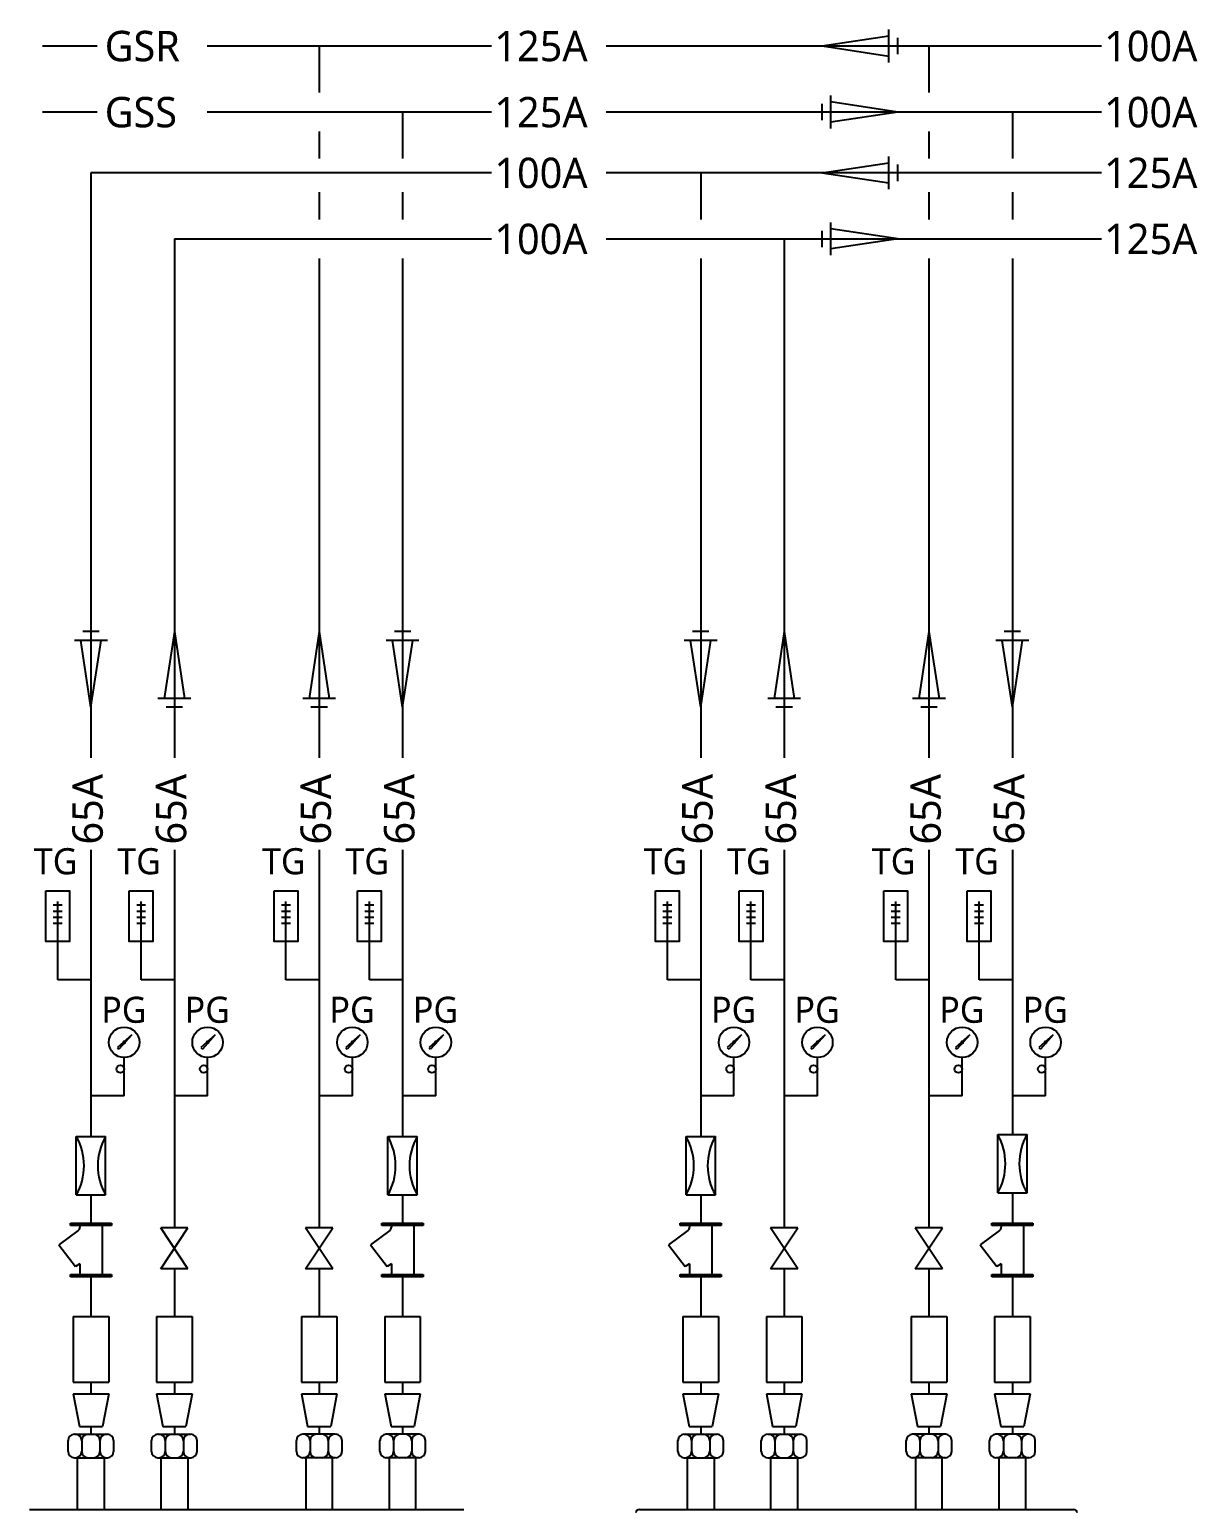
# Model space of a CAD drawing. Extents: x 1313754 to 1355799, y -3721404 to -3691707.
# Drawn here: x 1333727 to 1336382, y -3706374 to -3703008 of the extents above; entities that cross this region are included whole.
import ezdxf

# ---------------------------------------------------------------- set-up
doc = ezdxf.new("R2010")
doc.units = 0
doc.header["$LTSCALE"] = 500
doc.layers.get('0').update_dxf_attribs({"linetype": 'CONTINUOUS'})
doc.layers.add('밸브류', color=3, linetype='CONTINUOUS')
doc.layers.add('지열', color=255, linetype='CONTINUOUS')
doc.styles.add('본문', font='malgun.ttf')

msp = doc.modelspace()

# ---------------------------------------------------------------- linework, layer by layer
at = {"color": 1}
for p, q in [((1333959.4, -3705294.6), (1333926.8, -3705323.9)), ((1333959.4, -3705294.6), (1333930.1, -3705327.2)), ((1334149.1, -3705294.6), (1334116.5, -3705323.9)), ((1334149.1, -3705294.6), (1334119.8, -3705327.2)), ((1334478.3, -3705294.6), (1334445.7, -3705323.9)), ((1334478.3, -3705294.6), (1334449, -3705327.2)), ((1334668, -3705294.6), (1334635.4, -3705323.9)), ((1334668, -3705294.6), (1334638.7, -3705327.2)), ((1335345.9, -3705294.6), (1335313.3, -3705323.9)), ((1335345.9, -3705294.6), (1335316.6, -3705327.2)), ((1335535.6, -3705294.6), (1335503.1, -3705323.9)), ((1335535.6, -3705294.6), (1335506.4, -3705327.2)), ((1335864.8, -3705294.6), (1335832.2, -3705323.9)), ((1335864.8, -3705294.6), (1335835.5, -3705327.2)), ((1336054.5, -3705294.6), (1336022, -3705323.9)), ((1336054.5, -3705294.6), (1336025.3, -3705327.2)), ((1333926.8, -3705323.9), (1333930.1, -3705327.2)), ((1334116.5, -3705323.9), (1334119.8, -3705327.2)), ((1334445.7, -3705323.9), (1334449, -3705327.2)), ((1334635.4, -3705323.9), (1334638.7, -3705327.2)), ((1335313.3, -3705323.9), (1335316.6, -3705327.2)), ((1335503.1, -3705323.9), (1335506.4, -3705327.2)), ((1335832.2, -3705323.9), (1335835.5, -3705327.2)), ((1336022, -3705323.9), (1336025.3, -3705327.2)), ((1333942, -3705433.4), (1333942, -3705346.7)), ((1334131.7, -3705433.4), (1334131.7, -3705346.7)), ((1334460.9, -3705433.4), (1334460.9, -3705346.7)), ((1334650.6, -3705433.4), (1334650.6, -3705346.7)), ((1335328.6, -3705433.4), (1335328.6, -3705346.7)), ((1335518.3, -3705433.4), (1335518.3, -3705346.7)), ((1335847.5, -3705433.4), (1335847.5, -3705346.7)), ((1336037.2, -3705433.4), (1336037.2, -3705346.7))]:
    msp.add_line(p, q, dxfattribs=at)
for centre, major_axis, start_param, end_param in [((1333942, -3705311.9), (-34.7, 0.1), 3.144687297553044, 9.427872604732631), ((1334131.7, -3705311.9), (-34.7, 0.1), 3.144687297553044, 9.427872604732631), ((1334460.9, -3705311.9), (-34.7, 0.1), 3.144687297553044, 9.427872604732631), ((1334650.6, -3705311.9), (-34.7, 0.1), 3.144687297553044, 9.427872604732631), ((1335328.6, -3705311.9), (-34.7, 0.1), 3.144687297553044, 9.427872604732631), ((1335518.3, -3705311.9), (-34.7, 0.1), 3.144687297553044, 9.427872604732631), ((1335847.5, -3705311.9), (-34.7, 0.1), 3.144687297553044, 9.427872604732631), ((1336037.2, -3705311.9), (-34.7, 0.1), 3.144687297553044, 9.427872604732631), ((1333942, -3705311.9), (-1.53, 1.53), 3.926991, 7.068583), ((1333942, -3705311.9), (-1.53, 1.53), 0.785398, 3.926991), ((1334131.7, -3705311.9), (-1.53, 1.53), 3.926991, 7.068583), ((1334131.7, -3705311.9), (-1.53, 1.53), 0.785398, 3.926991), ((1334460.9, -3705311.9), (-1.53, 1.53), 3.926991, 7.068583), ((1334460.9, -3705311.9), (-1.53, 1.53), 0.785398, 3.926991), ((1334650.6, -3705311.9), (-1.53, 1.53), 3.926991, 7.068583), ((1334650.6, -3705311.9), (-1.53, 1.53), 0.785398, 3.926991), ((1335328.6, -3705311.9), (-1.53, 1.53), 3.926991, 7.068583), ((1335328.6, -3705311.9), (-1.53, 1.53), 0.785398, 3.926991), ((1335518.3, -3705311.9), (-1.53, 1.53), 3.926991, 7.068583), ((1335518.3, -3705311.9), (-1.53, 1.53), 0.785398, 3.926991), ((1335847.5, -3705311.9), (-1.53, 1.53), 3.926991, 7.068583), ((1335847.5, -3705311.9), (-1.53, 1.53), 0.785398, 3.926991), ((1336037.2, -3705311.9), (-1.53, 1.53), 3.926991, 7.068583), ((1336037.2, -3705311.9), (-1.53, 1.53), 0.785398, 3.926991), ((1333933.3, -3705372.7), (-8.68, 0.03), 3.144912, 9.428097), ((1334123, -3705372.7), (-8.68, 0.03), 3.144912, 9.428097), ((1334452.2, -3705372.7), (-8.68, 0.03), 3.144912, 9.428097), ((1334641.9, -3705372.7), (-8.68, 0.03), 3.144912, 9.428097), ((1335319.9, -3705372.7), (-8.68, 0.03), 3.144912, 9.428097), ((1335509.6, -3705372.7), (-8.68, 0.03), 3.144912, 9.428097), ((1335838.8, -3705372.7), (-8.68, 0.03), 3.144912, 9.428097), ((1336028.5, -3705372.7), (-8.68, 0.03), 3.144912, 9.428097)]:
    msp.add_ellipse(centre, major_axis=major_axis, ratio=1, start_param=start_param, end_param=end_param, dxfattribs=at)
at = {"layer": '밸브류', "color": 1}
for p, q in [((1333833.1, -3705659.1), (1333833.1, -3705526.1)), ((1333833.1, -3705526.1), (1333899.8, -3705526.1)), ((1333899.8, -3705659.1), (1333899.8, -3705526.1)), ((1334541.7, -3705659.1), (1334541.7, -3705526.1)), ((1334541.7, -3705526.1), (1334608.4, -3705526.1)), ((1334608.4, -3705659.1), (1334608.4, -3705526.1)), ((1335219.6, -3705659.1), (1335219.6, -3705526.1)), ((1335219.6, -3705526.1), (1335286.3, -3705526.1)), ((1335286.3, -3705659.1), (1335286.3, -3705526.1)), ((1335928.3, -3705654.5), (1335928.3, -3705521.6)), ((1335928.3, -3705521.6), (1335994.9, -3705521.6)), ((1335994.9, -3705654.5), (1335994.9, -3705521.6)), ((1333833.1, -3705659.1), (1333899.8, -3705659.1)), ((1334541.7, -3705659.1), (1334608.4, -3705659.1)), ((1335219.6, -3705659.1), (1335286.3, -3705659.1)), ((1335928.3, -3705654.5), (1335994.9, -3705654.5)), ((1333837.2, -3705740.1), (1333793.4, -3705772.5)), ((1333819.6, -3705723.1), (1333913.2, -3705723.1)), ((1333819.6, -3705728.6), (1333819.6, -3705723.1)), ((1333913.2, -3705728.6), (1333819.6, -3705728.6)), ((1333841.1, -3705728.6), (1333841.1, -3705732.3)), ((1333891.7, -3705728.6), (1333891.7, -3705840.1)), ((1333913.2, -3705723.1), (1333913.2, -3705728.6)), ((1334545.8, -3705740.1), (1334502, -3705772.5)), ((1334528.2, -3705723.1), (1334621.8, -3705723.1)), ((1334528.2, -3705728.6), (1334528.2, -3705723.1)), ((1334621.8, -3705728.6), (1334528.2, -3705728.6)), ((1334549.7, -3705728.6), (1334549.7, -3705732.3)), ((1334600.3, -3705728.6), (1334600.3, -3705840.1)), ((1334621.8, -3705723.1), (1334621.8, -3705728.6)), ((1335223.8, -3705740.1), (1335180, -3705772.5)), ((1335206.2, -3705723.1), (1335299.8, -3705723.1)), ((1335206.2, -3705728.6), (1335206.2, -3705723.1)), ((1335299.8, -3705728.6), (1335206.2, -3705728.6)), ((1335227.7, -3705728.6), (1335227.7, -3705732.3)), ((1335278.3, -3705728.6), (1335278.3, -3705840.1)), ((1335299.8, -3705723.1), (1335299.8, -3705728.6)), ((1335932.4, -3705740.1), (1335888.6, -3705772.5)), ((1335914.8, -3705723.1), (1336008.4, -3705723.1)), ((1335914.8, -3705728.6), (1335914.8, -3705723.1)), ((1336008.4, -3705728.6), (1335914.8, -3705728.6)), ((1335936.3, -3705728.6), (1335936.3, -3705732.3)), ((1335986.9, -3705728.6), (1335986.9, -3705840.1)), ((1336008.4, -3705723.1), (1336008.4, -3705728.6)), ((1333793.4, -3705772.5), (1333831.1, -3705821.7)), ((1334502, -3705772.5), (1334539.7, -3705821.7)), ((1335180, -3705772.5), (1335217.6, -3705821.7)), ((1335888.6, -3705772.5), (1335926.3, -3705821.7)), ((1333819.6, -3705840.1), (1333913.2, -3705840.1)), ((1333819.6, -3705845.6), (1333819.6, -3705840.1)), ((1333841.1, -3705815.5), (1333831.1, -3705821.7)), ((1333841.1, -3705815.5), (1333841.1, -3705840.1)), ((1333913.2, -3705840.1), (1333913.2, -3705845.6)), ((1334528.2, -3705840.1), (1334621.8, -3705840.1)), ((1334528.2, -3705845.6), (1334528.2, -3705840.1)), ((1334549.7, -3705815.5), (1334539.7, -3705821.7)), ((1334549.7, -3705815.5), (1334549.7, -3705840.1)), ((1334621.8, -3705840.1), (1334621.8, -3705845.6)), ((1335206.2, -3705840.1), (1335299.8, -3705840.1)), ((1335206.2, -3705845.6), (1335206.2, -3705840.1)), ((1335227.7, -3705815.5), (1335217.6, -3705821.7)), ((1335227.7, -3705815.5), (1335227.7, -3705840.1)), ((1335299.8, -3705840.1), (1335299.8, -3705845.6)), ((1335914.8, -3705840.1), (1336008.4, -3705840.1)), ((1335914.8, -3705845.6), (1335914.8, -3705840.1)), ((1335936.3, -3705815.5), (1335926.3, -3705821.7)), ((1335936.3, -3705815.5), (1335936.3, -3705840.1)), ((1336008.4, -3705840.1), (1336008.4, -3705845.6)), ((1333913.2, -3705845.6), (1333819.6, -3705845.6)), ((1334621.8, -3705845.6), (1334528.2, -3705845.6)), ((1335299.8, -3705845.6), (1335206.2, -3705845.6)), ((1336008.4, -3705845.6), (1335914.8, -3705845.6))]:
    msp.add_line(p, q, dxfattribs=at)
for centre, start, end in [((1333716.4, -3705592.6), 330.3231, 29.6769), ((1334016.4, -3705592.6), 150.3231, 209.6769), ((1334425, -3705592.6), 330.3231, 29.6769), ((1334725, -3705592.6), 150.3231, 209.6769), ((1335103, -3705592.6), 330.3231, 29.6769), ((1335403, -3705592.6), 150.3231, 209.6769), ((1335811.6, -3705588.1), 330.3231, 29.6769), ((1336111.6, -3705588.1), 150.3231, 209.6769)]:
    msp.add_arc(centre, 134.3, start, end, dxfattribs=at)
for centre in [(1333831.4, -3705732.3), (1334540, -3705732.3), (1335218, -3705732.3), (1335926.6, -3705732.3)]:
    msp.add_ellipse(centre, major_axis=(-9.68, 0), ratio=1, start_param=2.208366, end_param=3.141792, dxfattribs=at)
at = {"layer": '지열', "color": 1}
for p, q in [((1335680.8, -3703082.8), (1335680.8, -3703008.2)), ((1333756.1, -3703045.5), (1333880.4, -3703045.5)), ((1334130.5, -3703045.5), (1334777.4, -3703045.5)), ((1334385.3, -3703045.5), (1334385.3, -3703151.5)), ((1335038.2, -3703045.5), (1336164, -3703045.5)), ((1335528.9, -3703045.5), (1335680.8, -3703022.5)), ((1335528.9, -3703045.5), (1335680.8, -3703068.5)), ((1335700.9, -3703064.2), (1335700.9, -3703026.9)), ((1335771.9, -3703045.5), (1335771.9, -3703151.5)), ((1335528.9, -3703214.4), (1335528.9, -3703177.1)), ((1335549, -3703233.1), (1335549, -3703158.5)), ((1335700.9, -3703195.8), (1335549, -3703172.8)), ((1333880.4, -3703195.8), (1333756.1, -3703195.8)), ((1334777.4, -3703195.8), (1334130.5, -3703195.8)), ((1334575, -3703195.8), (1334575, -3703301.8)), ((1336164, -3703195.8), (1335038.2, -3703195.8)), ((1335700.9, -3703195.8), (1335549, -3703218.8)), ((1335961.6, -3703195.8), (1335961.6, -3703301.8)), ((1334385.3, -3703240), (1334385.3, -3703301.8)), ((1335771.9, -3703240), (1335771.9, -3703301.8)), ((1335528.9, -3703334.1), (1335680.8, -3703311)), ((1335680.8, -3703371.3), (1335680.8, -3703296.8)), ((1335700.9, -3703352.7), (1335700.9, -3703315.4)), ((1333866.4, -3703334.1), (1333866.4, -3704377.6)), ((1334777.4, -3703334.1), (1333866.4, -3703334.1)), ((1336164, -3703334.1), (1335038.2, -3703334.1)), ((1335253, -3703334.1), (1335253, -3703440.1)), ((1335253, -3703334.1), (1335253, -3703440.1)), ((1335528.9, -3703334.1), (1335680.8, -3703357.1)), ((1334385.3, -3703378.3), (1334385.3, -3703440.1)), ((1334575, -3703378.3), (1334575, -3703440.1)), ((1335771.9, -3703378.3), (1335771.9, -3703440.1)), ((1335961.6, -3703378.3), (1335961.6, -3703440.1)), ((1335549, -3703521.6), (1335549, -3703447)), ((1334056.1, -3703484.3), (1334777.4, -3703484.3)), ((1334056.1, -3703484.3), (1334056.1, -3704377.6)), ((1335038.2, -3703484.3), (1336164, -3703484.3)), ((1335442.7, -3703484.3), (1335442.7, -3704377.6)), ((1335528.9, -3703503), (1335528.9, -3703465.7)), ((1335700.9, -3703484.3), (1335549, -3703461.3)), ((1335700.9, -3703484.3), (1335549, -3703507.3)), ((1334385.3, -3703528.6), (1334385.3, -3704377.6)), ((1334575, -3703528.6), (1334575, -3704377.6)), ((1335253, -3703528.6), (1335253, -3704377.6)), ((1335771.9, -3703528.6), (1335771.9, -3704377.6)), ((1335961.6, -3703528.6), (1335961.6, -3704377.6)), ((1333903.7, -3704397.7), (1333829.1, -3704397.7)), ((1333866.4, -3704549.6), (1333843.4, -3704397.7)), ((1333885.1, -3704377.6), (1333847.8, -3704377.6)), ((1333866.4, -3704377.6), (1333866.4, -3704664.7)), ((1333866.4, -3704549.6), (1333889.4, -3704397.7)), ((1334056.1, -3704377.6), (1334033.1, -3704529.5)), ((1334056.1, -3704377.6), (1334056.1, -3704664.7)), ((1334056.1, -3704377.6), (1334079.1, -3704529.5)), ((1334385.3, -3704377.6), (1334362.3, -3704529.5)), ((1334385.3, -3704377.6), (1334385.3, -3704664.7)), ((1334385.3, -3704377.6), (1334408.3, -3704529.5)), ((1334612.3, -3704397.7), (1334537.8, -3704397.7)), ((1334575, -3704549.6), (1334552, -3704397.7)), ((1334593.7, -3704377.6), (1334556.4, -3704377.6)), ((1334575, -3704377.6), (1334575, -3704664.7)), ((1334575, -3704549.6), (1334598.1, -3704397.7)), ((1335290.3, -3704397.7), (1335215.7, -3704397.7)), ((1335253, -3704549.6), (1335230, -3704397.7)), ((1335271.6, -3704377.6), (1335234.3, -3704377.6)), ((1335253, -3704377.6), (1335253, -3704664.7)), ((1335253, -3704549.6), (1335276, -3704397.7)), ((1335442.7, -3704377.6), (1335419.7, -3704529.5)), ((1335442.7, -3704377.6), (1335442.7, -3704664.7)), ((1335442.7, -3704377.6), (1335465.7, -3704529.5)), ((1335771.9, -3704377.6), (1335748.9, -3704529.5)), ((1335771.9, -3704377.6), (1335771.9, -3704664.7)), ((1335771.9, -3704377.6), (1335794.9, -3704529.5)), ((1335998.9, -3704397.7), (1335924.3, -3704397.7)), ((1335961.6, -3704549.6), (1335938.6, -3704397.7)), ((1335980.2, -3704377.6), (1335943, -3704377.6)), ((1335961.6, -3704377.6), (1335961.6, -3704664.7)), ((1335961.6, -3704549.6), (1335984.6, -3704397.7)), ((1334093.4, -3704529.5), (1334018.8, -3704529.5)), ((1334422.6, -3704529.5), (1334348, -3704529.5)), ((1335480, -3704529.5), (1335405.4, -3704529.5)), ((1335809.2, -3704529.5), (1335734.6, -3704529.5)), ((1334074.8, -3704549.6), (1334037.5, -3704549.6)), ((1334404, -3704549.6), (1334366.7, -3704549.6)), ((1335461.3, -3704549.6), (1335424.1, -3704549.6)), ((1335790.5, -3704549.6), (1335753.2, -3704549.6)), ((1333866.4, -3704874.1), (1333866.4, -3705526.1)), ((1334056.1, -3704874.1), (1334056.1, -3705601.5)), ((1334385.3, -3704874.1), (1334385.3, -3705601.5)), ((1334575, -3704874.1), (1334575, -3705526.1)), ((1335253, -3704874.1), (1335253, -3705526.1)), ((1335442.7, -3704874.1), (1335442.7, -3705601.5)), ((1335771.9, -3704874.1), (1335771.9, -3705601.5)), ((1335961.6, -3704874.1), (1335961.6, -3705521.6)), ((1333780.6, -3704999.5), (1333801, -3704999.5)), ((1333790.8, -3705082.9), (1333790.8, -3704991.8)), ((1333970.4, -3704999.5), (1333990.7, -3704999.5)), ((1333980.5, -3705082.9), (1333980.5, -3704991.8)), ((1334299.5, -3704999.5), (1334319.9, -3704999.5)), ((1334309.7, -3705082.9), (1334309.7, -3704991.8)), ((1334489.3, -3704999.5), (1334509.6, -3704999.5)), ((1334499.5, -3705082.9), (1334499.5, -3704991.8)), ((1335167.2, -3704999.5), (1335187.6, -3704999.5)), ((1335177.4, -3705082.9), (1335177.4, -3704991.8)), ((1335356.9, -3704999.5), (1335377.3, -3704999.5)), ((1335367.1, -3705082.9), (1335367.1, -3704991.8)), ((1335686.1, -3704999.5), (1335706.5, -3704999.5)), ((1335696.3, -3705082.9), (1335696.3, -3704991.8)), ((1335875.8, -3704999.5), (1335896.2, -3704999.5)), ((1335886, -3705082.9), (1335886, -3704991.8)), ((1333780.6, -3705013.3), (1333801, -3705013.3)), ((1333780.6, -3705027), (1333801, -3705027)), ((1333970.4, -3705013.3), (1333990.7, -3705013.3)), ((1333970.4, -3705027), (1333990.7, -3705027)), ((1334299.5, -3705013.3), (1334319.9, -3705013.3)), ((1334299.5, -3705027), (1334319.9, -3705027)), ((1334489.3, -3705013.3), (1334509.6, -3705013.3)), ((1334489.3, -3705027), (1334509.6, -3705027)), ((1335167.2, -3705013.3), (1335187.6, -3705013.3)), ((1335167.2, -3705027), (1335187.6, -3705027)), ((1335356.9, -3705013.3), (1335377.3, -3705013.3)), ((1335356.9, -3705027), (1335377.3, -3705027)), ((1335686.1, -3705013.3), (1335706.5, -3705013.3)), ((1335686.1, -3705027), (1335706.5, -3705027)), ((1335875.8, -3705013.3), (1335896.2, -3705013.3)), ((1335875.8, -3705027), (1335896.2, -3705027)), ((1333780.6, -3705040.8), (1333801, -3705040.8)), ((1333970.4, -3705040.8), (1333990.7, -3705040.8)), ((1334299.5, -3705040.8), (1334319.9, -3705040.8)), ((1334489.3, -3705040.8), (1334509.6, -3705040.8)), ((1335167.2, -3705040.8), (1335187.6, -3705040.8)), ((1335356.9, -3705040.8), (1335377.3, -3705040.8)), ((1335686.1, -3705040.8), (1335706.5, -3705040.8)), ((1335875.8, -3705040.8), (1335896.2, -3705040.8)), ((1333790.8, -3705169.7), (1333790.8, -3705082.9)), ((1333980.5, -3705169.7), (1333980.5, -3705082.9)), ((1334309.7, -3705169.7), (1334309.7, -3705082.9)), ((1334499.5, -3705169.7), (1334499.5, -3705082.9)), ((1335177.4, -3705169.7), (1335177.4, -3705082.9)), ((1335367.1, -3705169.7), (1335367.1, -3705082.9)), ((1335696.3, -3705169.7), (1335696.3, -3705082.9)), ((1335886, -3705169.7), (1335886, -3705082.9)), ((1333866.4, -3705169.7), (1333790.8, -3705169.7)), ((1334056.1, -3705169.7), (1333980.5, -3705169.7)), ((1334385.3, -3705169.7), (1334309.7, -3705169.7)), ((1334575, -3705169.7), (1334499.5, -3705169.7)), ((1335253, -3705169.7), (1335177.4, -3705169.7)), ((1335442.7, -3705169.7), (1335367.1, -3705169.7)), ((1335771.9, -3705169.7), (1335696.3, -3705169.7)), ((1335961.6, -3705169.7), (1335886, -3705169.7)), ((1333942, -3705433.4), (1333866.4, -3705433.4)), ((1334131.7, -3705433.4), (1334056.1, -3705433.4)), ((1334460.9, -3705433.4), (1334385.3, -3705433.4)), ((1334650.6, -3705433.4), (1334575, -3705433.4)), ((1335328.6, -3705433.4), (1335253, -3705433.4)), ((1335518.3, -3705433.4), (1335442.7, -3705433.4)), ((1335847.5, -3705433.4), (1335771.9, -3705433.4)), ((1336037.2, -3705433.4), (1335961.6, -3705433.4)), ((1334056.1, -3705601.5), (1334056.1, -3705663.6)), ((1334385.3, -3705601.5), (1334385.3, -3705663.6)), ((1335442.7, -3705601.5), (1335442.7, -3705663.6)), ((1335771.9, -3705601.5), (1335771.9, -3705663.6)), ((1333866.4, -3705659.1), (1333866.4, -3705663.6)), ((1333866.4, -3705663.6), (1333866.4, -3705723.1)), ((1334056.1, -3705663.6), (1334056.1, -3705733.8)), ((1334385.3, -3705663.6), (1334385.3, -3705733.8)), ((1334575, -3705659.1), (1334575, -3705663.6)), ((1334575, -3705659.1), (1334575, -3705663.6)), ((1334575, -3705663.6), (1334575, -3705723.1)), ((1335253, -3705659.1), (1335253, -3705663.6)), ((1335253, -3705659.1), (1335253, -3705663.6)), ((1335253, -3705663.6), (1335253, -3705723.1)), ((1335442.7, -3705663.6), (1335442.7, -3705733.8)), ((1335771.9, -3705663.6), (1335771.9, -3705733.8)), ((1335961.6, -3705654.5), (1335961.6, -3705659.1)), ((1335961.6, -3705659.1), (1335961.6, -3705663.6)), ((1335961.6, -3705663.6), (1335961.6, -3705723.1)), ((1334087.1, -3705733.8), (1334025.1, -3705733.8)), ((1334025.1, -3705826.8), (1334087.1, -3705733.8)), ((1334087.1, -3705826.8), (1334025.1, -3705733.8)), ((1334416.3, -3705733.8), (1334354.3, -3705733.8)), ((1334354.3, -3705826.8), (1334416.3, -3705733.8)), ((1334416.3, -3705826.8), (1334354.3, -3705733.8)), ((1335473.7, -3705733.8), (1335411.7, -3705733.8)), ((1335411.7, -3705826.8), (1335473.7, -3705733.8)), ((1335473.7, -3705826.8), (1335411.7, -3705733.8)), ((1335802.9, -3705733.8), (1335740.9, -3705733.8)), ((1335740.9, -3705826.8), (1335802.9, -3705733.8)), ((1335802.9, -3705826.8), (1335740.9, -3705733.8)), ((1334087.1, -3705826.8), (1334025.1, -3705826.8)), ((1334056.1, -3705826.8), (1334056.1, -3705935.6)), ((1334416.3, -3705826.8), (1334354.3, -3705826.8)), ((1334385.3, -3705826.8), (1334385.3, -3705935.6)), ((1335473.7, -3705826.8), (1335411.7, -3705826.8)), ((1335442.7, -3705826.8), (1335442.7, -3705935.6)), ((1335802.9, -3705826.8), (1335740.9, -3705826.8)), ((1335771.9, -3705826.8), (1335771.9, -3705935.6)), ((1333866.4, -3705845.6), (1333866.4, -3705935.6)), ((1334575, -3705845.6), (1334575, -3705935.6)), ((1335253, -3705845.6), (1335253, -3705935.6)), ((1335961.6, -3705845.6), (1335961.6, -3705935.6)), ((1333826.1, -3705935.6), (1333826.1, -3706084.6)), ((1333826.1, -3705935.6), (1333906.8, -3705935.6)), ((1333906.8, -3705935.6), (1333906.8, -3706084.6)), ((1334015.8, -3705935.6), (1334096.5, -3705935.6)), ((1334015.8, -3705935.6), (1334015.8, -3706084.6)), ((1334096.5, -3705935.6), (1334096.5, -3706084.6)), ((1334345, -3705935.6), (1334345, -3706084.6)), ((1334345, -3705935.6), (1334425.7, -3705935.6)), ((1334425.7, -3705935.6), (1334425.7, -3706084.6)), ((1334534.7, -3705935.6), (1334534.7, -3706084.6)), ((1334534.7, -3705935.6), (1334615.4, -3705935.6)), ((1334615.4, -3705935.6), (1334615.4, -3706084.6)), ((1335212.6, -3705935.6), (1335212.6, -3706084.6)), ((1335212.6, -3705935.6), (1335293.3, -3705935.6)), ((1335293.3, -3705935.6), (1335293.3, -3706084.6)), ((1335402.3, -3705935.6), (1335483.1, -3705935.6)), ((1335402.3, -3705935.6), (1335402.3, -3706084.6)), ((1335483.1, -3705935.6), (1335483.1, -3706084.6)), ((1335731.5, -3705935.6), (1335731.5, -3706084.6)), ((1335731.5, -3705935.6), (1335812.3, -3705935.6)), ((1335812.3, -3705935.6), (1335812.3, -3706084.6)), ((1335921.2, -3705935.6), (1335921.2, -3706084.6)), ((1335921.2, -3705935.6), (1336002, -3705935.6)), ((1336002, -3705935.6), (1336002, -3706084.6)), ((1333826.1, -3706084.6), (1333906.8, -3706084.6)), ((1333826.1, -3706111.4), (1333840.2, -3706185.9)), ((1333826.1, -3706111.4), (1333906.8, -3706111.4)), ((1333866.4, -3706084.6), (1333866.4, -3706111.4)), ((1333906.8, -3706111.4), (1333892.7, -3706185.9)), ((1334015.8, -3706084.6), (1334096.5, -3706084.6)), ((1334015.8, -3706111.4), (1334029.9, -3706185.9)), ((1334015.8, -3706111.4), (1334096.5, -3706111.4)), ((1334056.1, -3706084.6), (1334056.1, -3706111.4)), ((1334096.5, -3706111.4), (1334082.4, -3706185.9)), ((1334345, -3706084.6), (1334425.7, -3706084.6)), ((1334345, -3706111.4), (1334359.1, -3706185.9)), ((1334345, -3706111.4), (1334425.7, -3706111.4)), ((1334385.3, -3706084.6), (1334385.3, -3706111.4)), ((1334385.3, -3706084.6), (1334385.3, -3706111.4)), ((1334425.7, -3706111.4), (1334411.6, -3706185.9)), ((1334534.7, -3706084.6), (1334615.4, -3706084.6)), ((1334534.7, -3706111.4), (1334548.8, -3706185.9)), ((1334534.7, -3706111.4), (1334615.4, -3706111.4)), ((1334575, -3706084.6), (1334575, -3706111.4)), ((1334615.4, -3706111.4), (1334601.3, -3706185.9)), ((1335212.6, -3706084.6), (1335293.3, -3706084.6)), ((1335212.6, -3706111.4), (1335226.7, -3706185.9)), ((1335212.6, -3706111.4), (1335293.3, -3706111.4)), ((1335253, -3706084.6), (1335253, -3706111.4)), ((1335293.3, -3706111.4), (1335279.2, -3706185.9)), ((1335402.3, -3706084.6), (1335483.1, -3706084.6)), ((1335402.3, -3706111.4), (1335416.5, -3706185.9)), ((1335402.3, -3706111.4), (1335483.1, -3706111.4)), ((1335442.7, -3706084.6), (1335442.7, -3706111.4)), ((1335483.1, -3706111.4), (1335468.9, -3706185.9)), ((1335731.5, -3706084.6), (1335812.3, -3706084.6)), ((1335731.5, -3706111.4), (1335745.6, -3706185.9)), ((1335731.5, -3706111.4), (1335812.3, -3706111.4)), ((1335771.9, -3706084.6), (1335771.9, -3706111.4)), ((1335771.9, -3706084.6), (1335771.9, -3706111.4)), ((1335812.3, -3706111.4), (1335798.1, -3706185.9)), ((1335921.2, -3706084.6), (1336002, -3706084.6)), ((1335921.2, -3706111.4), (1335935.4, -3706185.9)), ((1335921.2, -3706111.4), (1336002, -3706111.4)), ((1335961.6, -3706084.6), (1335961.6, -3706111.4)), ((1336002, -3706111.4), (1335987.8, -3706185.9)), ((1333829, -3706203.5), (1333903.8, -3706203.5)), ((1333840.2, -3706185.9), (1333892.7, -3706185.9)), ((1333866.4, -3706185.9), (1333866.4, -3706203.5)), ((1334018.8, -3706203.5), (1334093.5, -3706203.5)), ((1334029.9, -3706185.9), (1334082.4, -3706185.9)), ((1334056.1, -3706185.9), (1334056.1, -3706203.5)), ((1334422.7, -3706203.5), (1334347.9, -3706203.5)), ((1334359.1, -3706185.9), (1334411.6, -3706185.9)), ((1334385.3, -3706185.9), (1334385.3, -3706203.5)), ((1334612.4, -3706203.5), (1334537.7, -3706203.5)), ((1334548.8, -3706185.9), (1334601.3, -3706185.9)), ((1334575, -3706185.9), (1334575, -3706203.5)), ((1335215.6, -3706203.5), (1335290.4, -3706203.5)), ((1335226.7, -3706185.9), (1335279.2, -3706185.9)), ((1335253, -3706185.9), (1335253, -3706203.5)), ((1335405.3, -3706203.5), (1335480.1, -3706203.5)), ((1335416.5, -3706185.9), (1335468.9, -3706185.9)), ((1335442.7, -3706185.9), (1335442.7, -3706203.5)), ((1335809.3, -3706203.5), (1335734.5, -3706203.5)), ((1335745.6, -3706185.9), (1335798.1, -3706185.9)), ((1335771.9, -3706185.9), (1335771.9, -3706203.5)), ((1335999, -3706203.5), (1335924.2, -3706203.5)), ((1335935.4, -3706185.9), (1335987.8, -3706185.9)), ((1335961.6, -3706185.9), (1335961.6, -3706203.5)), ((1333814.4, -3706242.4), (1333814.4, -3706217.8)), ((1333845.6, -3706217.8), (1333845.6, -3706242.4)), ((1333886.9, -3706217.8), (1333886.9, -3706242.4)), ((1333918.1, -3706242.4), (1333918.1, -3706217.8)), ((1334004.1, -3706242.4), (1334004.1, -3706217.8)), ((1334035.3, -3706217.8), (1334035.3, -3706242.4)), ((1334076.6, -3706217.8), (1334076.6, -3706242.4)), ((1334107.8, -3706242.4), (1334107.8, -3706217.8)), ((1334333.7, -3706242.4), (1334333.7, -3706217.8)), ((1334364.8, -3706217.8), (1334364.8, -3706242.4)), ((1334406.2, -3706217.8), (1334406.2, -3706242.4)), ((1334437.3, -3706242.4), (1334437.3, -3706217.8)), ((1334523.4, -3706242.4), (1334523.4, -3706217.8)), ((1334554.5, -3706217.8), (1334554.5, -3706242.4)), ((1334595.9, -3706217.8), (1334595.9, -3706242.4)), ((1334627.1, -3706242.4), (1334627.1, -3706217.8)), ((1335201, -3706242.4), (1335201, -3706217.8)), ((1335232.1, -3706217.8), (1335232.1, -3706242.4)), ((1335273.5, -3706217.8), (1335273.5, -3706242.4)), ((1335304.7, -3706242.4), (1335304.7, -3706217.8)), ((1335390.7, -3706242.4), (1335390.7, -3706217.8)), ((1335421.8, -3706217.8), (1335421.8, -3706242.4)), ((1335463.2, -3706217.8), (1335463.2, -3706242.4)), ((1335494.4, -3706242.4), (1335494.4, -3706217.8)), ((1335720.2, -3706242.4), (1335720.2, -3706217.8)), ((1335751.4, -3706217.8), (1335751.4, -3706242.4)), ((1335792.8, -3706217.8), (1335792.8, -3706242.4)), ((1335823.9, -3706242.4), (1335823.9, -3706217.8)), ((1335909.9, -3706242.4), (1335909.9, -3706217.8)), ((1335941.1, -3706217.8), (1335941.1, -3706242.4)), ((1335982.5, -3706217.8), (1335982.5, -3706242.4)), ((1336013.6, -3706242.4), (1336013.6, -3706217.8)), ((1333829, -3706256.7), (1333903.8, -3706256.7)), ((1333836, -3706374.3), (1333836, -3706256.7)), ((1333896.8, -3706256.7), (1333896.8, -3706374.3)), ((1334018.8, -3706256.7), (1334093.5, -3706256.7)), ((1334025.8, -3706374.3), (1334025.8, -3706256.7)), ((1334086.5, -3706256.7), (1334086.5, -3706374.3)), ((1334422.7, -3706256.7), (1334347.9, -3706256.7)), ((1334354.9, -3706256.7), (1334354.9, -3706374.3)), ((1334415.7, -3706374.3), (1334415.7, -3706256.7)), ((1334612.4, -3706256.7), (1334537.7, -3706256.7)), ((1334544.7, -3706256.7), (1334544.7, -3706374.3)), ((1334605.4, -3706374.3), (1334605.4, -3706256.7)), ((1335215.6, -3706256.7), (1335290.4, -3706256.7)), ((1335222.6, -3706374.3), (1335222.6, -3706256.7)), ((1335283.4, -3706256.7), (1335283.4, -3706374.3)), ((1335405.3, -3706256.7), (1335480.1, -3706256.7)), ((1335412.3, -3706374.3), (1335412.3, -3706256.7)), ((1335473.1, -3706256.7), (1335473.1, -3706374.3)), ((1335809.3, -3706256.7), (1335734.5, -3706256.7)), ((1335741.5, -3706256.7), (1335741.5, -3706374.3)), ((1335802.3, -3706374.3), (1335802.3, -3706256.7)), ((1335999, -3706256.7), (1335924.2, -3706256.7)), ((1335931.2, -3706256.7), (1335931.2, -3706374.3)), ((1335992, -3706374.3), (1335992, -3706256.7)), ((1333727, -3706374.3), (1334714.5, -3706374.3)), ((1335113.5, -3706374.3), (1336101.1, -3706374.3))]:
    msp.add_line(p, q, dxfattribs=at)
for points in [[(1333763.9, -3704967.6), (1333817.8, -3704967.6), (1333817.8, -3705082.9), (1333763.9, -3705082.9)], [(1333953.6, -3704967.6), (1334007.5, -3704967.6), (1334007.5, -3705082.9), (1333953.6, -3705082.9)], [(1334282.8, -3704967.6), (1334336.7, -3704967.6), (1334336.7, -3705082.9), (1334282.8, -3705082.9)], [(1334472.5, -3704967.6), (1334526.4, -3704967.6), (1334526.4, -3705082.9), (1334472.5, -3705082.9)], [(1335150.5, -3704967.6), (1335204.3, -3704967.6), (1335204.3, -3705082.9), (1335150.5, -3705082.9)], [(1335340.2, -3704967.6), (1335394, -3704967.6), (1335394, -3705082.9), (1335340.2, -3705082.9)], [(1335669.4, -3704967.6), (1335723.2, -3704967.6), (1335723.2, -3705082.9), (1335669.4, -3705082.9)], [(1335859.1, -3704967.6), (1335912.9, -3704967.6), (1335912.9, -3705082.9), (1335859.1, -3705082.9)]]:
    msp.add_lwpolyline(points, close=True, dxfattribs=at)
for centre, major_axis, start_param, end_param in [((1333828.7, -3706217.8), (10.1, 10.1), 0.785398, 2.356194), ((1333831.3, -3706217.8), (-10.1, 10.1), 3.926991, 5.497787), ((1333859.8, -3706217.8), (10.1, 10.1), 0.785398, 2.356194), ((1333872.6, -3706217.8), (-10.1, 10.1), 3.926991, 5.497787), ((1333901.2, -3706217.8), (10.1, 10.1), 0.785398, 2.356194), ((1333903.8, -3706217.8), (-10.1, 10.1), 3.926991, 5.497787), ((1334018.4, -3706217.8), (10.1, 10.1), 0.785398, 2.356194), ((1334021, -3706217.8), (-10.1, 10.1), 3.926991, 5.497787), ((1334049.6, -3706217.8), (10.1, 10.1), 0.785398, 2.356194), ((1334062.4, -3706217.8), (-10.1, 10.1), 3.926991, 5.497787), ((1334090.9, -3706217.8), (10.1, 10.1), 0.785398, 2.356194), ((1334093.5, -3706217.8), (-10.1, 10.1), 3.926991, 5.497787), ((1334347.9, -3706217.8), (10.1, 10.1), 0.785398, 2.356194), ((1334350.5, -3706217.8), (-10.1, 10.1), 3.926991, 5.497787), ((1334379.1, -3706217.8), (10.1, 10.1), 0.785398, 2.356194), ((1334391.9, -3706217.8), (-10.1, 10.1), 3.926991, 5.497787), ((1334420.5, -3706217.8), (10.1, 10.1), 0.785398, 2.356194), ((1334423.1, -3706217.8), (-10.1, 10.1), 3.926991, 5.497787), ((1334537.7, -3706217.8), (10.1, 10.1), 0.785398, 2.356194), ((1334540.2, -3706217.8), (-10.1, 10.1), 3.926991, 5.497787), ((1334568.8, -3706217.8), (10.1, 10.1), 0.785398, 2.356194), ((1334581.6, -3706217.8), (-10.1, 10.1), 3.926991, 5.497787), ((1334610.2, -3706217.8), (10.1, 10.1), 0.785398, 2.356194), ((1334612.8, -3706217.8), (-10.1, 10.1), 3.926991, 5.497787), ((1335215.3, -3706217.8), (10.1, 10.1), 0.785398, 2.356194), ((1335217.8, -3706217.8), (-10.1, 10.1), 3.926991, 5.497787), ((1335246.4, -3706217.8), (10.1, 10.1), 0.785398, 2.356194), ((1335259.2, -3706217.8), (-10.1, 10.1), 3.926991, 5.497787), ((1335287.8, -3706217.8), (10.1, 10.1), 0.785398, 2.356194), ((1335290.4, -3706217.8), (-10.1, 10.1), 3.926991, 5.497787), ((1335405, -3706217.8), (10.1, 10.1), 0.785398, 2.356194), ((1335407.5, -3706217.8), (-10.1, 10.1), 3.926991, 5.497787), ((1335436.1, -3706217.8), (10.1, 10.1), 0.785398, 2.356194), ((1335448.9, -3706217.8), (-10.1, 10.1), 3.926991, 5.497787), ((1335477.5, -3706217.8), (10.1, 10.1), 0.785398, 2.356194), ((1335480.1, -3706217.8), (-10.1, 10.1), 3.926991, 5.497787), ((1335734.5, -3706217.8), (10.1, 10.1), 0.785398, 2.356194), ((1335737.1, -3706217.8), (-10.1, 10.1), 3.926991, 5.497787), ((1335765.7, -3706217.8), (10.1, 10.1), 0.785398, 2.356194), ((1335778.5, -3706217.8), (-10.1, 10.1), 3.926991, 5.497787), ((1335807, -3706217.8), (10.1, 10.1), 0.785398, 2.356194), ((1335809.6, -3706217.8), (-10.1, 10.1), 3.926991, 5.497787), ((1335924.2, -3706217.8), (10.1, 10.1), 0.785398, 2.356194), ((1335926.8, -3706217.8), (-10.1, 10.1), 3.926991, 5.497787), ((1335955.4, -3706217.8), (10.1, 10.1), 0.785398, 2.356194), ((1335968.2, -3706217.8), (-10.1, 10.1), 3.926991, 5.497787), ((1335996.8, -3706217.8), (10.1, 10.1), 0.785398, 2.356194), ((1335999.3, -3706217.8), (-10.1, 10.1), 3.926991, 5.497787), ((1333828.7, -3706242.4), (-10.1, 10.1), 0.785398, 2.356194), ((1333831.3, -3706242.4), (10.1, 10.1), 3.926991, 5.497787), ((1333859.8, -3706242.4), (-10.1, 10.1), 0.785398, 2.356194), ((1333872.6, -3706242.4), (10.1, 10.1), 3.926991, 5.497787), ((1333901.2, -3706242.4), (-10.1, 10.1), 0.785398, 2.356194), ((1333903.8, -3706242.4), (10.1, 10.1), 3.926991, 5.497787), ((1334018.4, -3706242.4), (-10.1, 10.1), 0.785398, 2.356194), ((1334021, -3706242.4), (10.1, 10.1), 3.926991, 5.497787), ((1334049.6, -3706242.4), (-10.1, 10.1), 0.785398, 2.356194), ((1334062.4, -3706242.4), (10.1, 10.1), 3.926991, 5.497787), ((1334090.9, -3706242.4), (-10.1, 10.1), 0.785398, 2.356194), ((1334093.5, -3706242.4), (10.1, 10.1), 3.926991, 5.497787), ((1334347.9, -3706242.4), (-10.1, 10.1), 0.785398, 2.356194), ((1334350.5, -3706242.4), (10.1, 10.1), 3.926991, 5.497787), ((1334379.1, -3706242.4), (-10.1, 10.1), 0.785398, 2.356194), ((1334391.9, -3706242.4), (10.1, 10.1), 3.926991, 5.497787), ((1334420.5, -3706242.4), (-10.1, 10.1), 0.785398, 2.356194), ((1334423.1, -3706242.4), (10.1, 10.1), 3.926991, 5.497787), ((1334537.7, -3706242.4), (-10.1, 10.1), 0.785398, 2.356194), ((1334540.2, -3706242.4), (10.1, 10.1), 3.926991, 5.497787), ((1334568.8, -3706242.4), (-10.1, 10.1), 0.785398, 2.356194), ((1334581.6, -3706242.4), (10.1, 10.1), 3.926991, 5.497787), ((1334610.2, -3706242.4), (-10.1, 10.1), 0.785398, 2.356194), ((1334612.8, -3706242.4), (10.1, 10.1), 3.926991, 5.497787), ((1335215.3, -3706242.4), (-10.1, 10.1), 0.785398, 2.356194), ((1335217.8, -3706242.4), (10.1, 10.1), 3.926991, 5.497787), ((1335246.4, -3706242.4), (-10.1, 10.1), 0.785398, 2.356194), ((1335259.2, -3706242.4), (10.1, 10.1), 3.926991, 5.497787), ((1335287.8, -3706242.4), (-10.1, 10.1), 0.785398, 2.356194), ((1335290.4, -3706242.4), (10.1, 10.1), 3.926991, 5.497787), ((1335405, -3706242.4), (-10.1, 10.1), 0.785398, 2.356194), ((1335407.5, -3706242.4), (10.1, 10.1), 3.926991, 5.497787), ((1335436.1, -3706242.4), (-10.1, 10.1), 0.785398, 2.356194), ((1335448.9, -3706242.4), (10.1, 10.1), 3.926991, 5.497787), ((1335477.5, -3706242.4), (-10.1, 10.1), 0.785398, 2.356194), ((1335480.1, -3706242.4), (10.1, 10.1), 3.926991, 5.497787), ((1335734.5, -3706242.4), (-10.1, 10.1), 0.785398, 2.356194), ((1335737.1, -3706242.4), (10.1, 10.1), 3.926991, 5.497787), ((1335765.7, -3706242.4), (-10.1, 10.1), 0.785398, 2.356194), ((1335778.5, -3706242.4), (10.1, 10.1), 3.926991, 5.497787), ((1335807, -3706242.4), (-10.1, 10.1), 0.785398, 2.356194), ((1335809.6, -3706242.4), (10.1, 10.1), 3.926991, 5.497787), ((1335924.2, -3706242.4), (-10.1, 10.1), 0.785398, 2.356194), ((1335926.8, -3706242.4), (10.1, 10.1), 3.926991, 5.497787), ((1335955.4, -3706242.4), (-10.1, 10.1), 0.785398, 2.356194), ((1335968.2, -3706242.4), (10.1, 10.1), 3.926991, 5.497787), ((1335996.8, -3706242.4), (-10.1, 10.1), 0.785398, 2.356194), ((1335999.3, -3706242.4), (10.1, 10.1), 3.926991, 5.497787), ((1335113.5, -3706382.3), (-5.62, 5.62), -0.785398, 0.785398), ((1336101.1, -3706382.3), (5.62, 5.62), 5.497787, 7.068583)]:
    msp.add_ellipse(centre, major_axis=major_axis, ratio=1, start_param=start_param, end_param=end_param, dxfattribs=at)

# ---------------------------------------------------------------- texts
at = {"layer": '지열', "style": '본문'}
for s, height, p in [('GSR', 69.12, (1333897.7, -3703080.2)), ('125A', 69.12, (1334783.8, -3703080.2)), ('100A', 69.12, (1336170.4, -3703080.2)), ('GSS', 69.12, (1333897.7, -3703230.5)), ('125A', 69.12, (1334783.8, -3703230.5)), ('100A', 69.12, (1336170.4, -3703230.5)), ('100A', 69.12, (1334783.8, -3703368.7)), ('125A', 69.12, (1336170.4, -3703368.7)), ('100A', 69.12, (1334783.8, -3703519)), ('125A', 69.12, (1336170.4, -3703519)), ('TG', 59.36, (1333926.2, -3704929.6)), ('TG', 59.36, (1334255.4, -3704929.6)), ('TG', 59.36, (1334445.1, -3704929.6)), ('TG', 59.36, (1335123.1, -3704929.6)), ('TG', 59.36, (1335312.8, -3704929.6)), ('TG', 59.36, (1335642, -3704929.6)), ('TG', 59.36, (1335831.7, -3704929.6)), ('PG', 59.36, (1333889.8, -3705267.5)), ('PG', 59.36, (1334079.5, -3705267.5)), ('PG', 59.36, (1334408.7, -3705267.5)), ('PG', 59.36, (1334598.4, -3705267.5)), ('PG', 59.36, (1335276.4, -3705267.5)), ('PG', 59.36, (1335466.1, -3705267.5)), ('PG', 59.36, (1335795.3, -3705267.5)), ('PG', 59.36, (1335985, -3705267.5))]:
    msp.add_text(s, height=height, dxfattribs=at).set_placement(p)
for p in [(1333893.3, -3704861.9), (1334083.1, -3704861.9), (1334412.2, -3704861.9), (1334602, -3704861.9), (1335279.9, -3704861.9), (1335469.6, -3704861.9), (1335798.8, -3704861.9), (1335988.5, -3704861.9)]:
    msp.add_text('65A', height=69.12, rotation=90, dxfattribs=at).set_placement(p)
at = {"layer": '지열', "color": 2, "style": '본문'}
msp.add_text('TG', height=59.36, dxfattribs=at).set_placement((1333736.5, -3704929.6))

doc.saveas('drawing.dxf')
